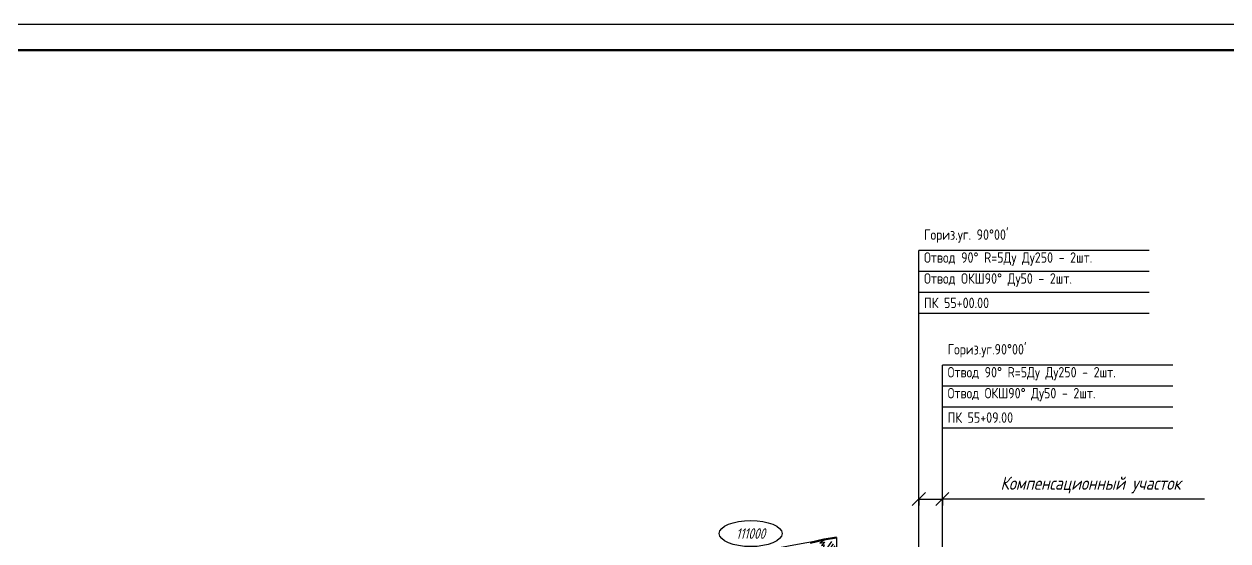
# Model space of a CAD drawing. Extents: x 0 to 1705, y -46 to 631.
# Drawn here: x 747.5 to 977.6, y 515.7 to 614.5 of the extents above; entities that cross this region are included whole.
import ezdxf
from ezdxf import colors
from ezdxf.entities.mleader import LeaderData, LeaderLine
from ezdxf.enums import TextEntityAlignment as Align
from ezdxf.math import Vec2, Vec3

# ---------------------------------------------------------------- set-up
doc = ezdxf.new("R2010")
doc.units = 0
for name, color, linetype, lineweight in [('ИИ_ГЕОЛОГИЯ_025', 7, 'Continuous', 25), ('ИИ_ГЕОЛОГИЯ_050', 7, 'Continuous', 50), ('ИИ_ОФОРМЛЕНИЕ_025', 7, 'Continuous', 25), ('ИИ_ПРОФИЛЬ_025', 7, 'Continuous', 25)]:
    doc.layers.add(name, color=color, linetype=linetype, lineweight=lineweight)
doc.layers.add('Профиль', color=7, linetype='Continuous')
doc.layers.add('ТХ-Л', color=140, linetype='Continuous')
doc.styles.add('VNIPISIMPLEXCUR', font='simplex.shx', dxfattribs={"width": 0.8, "oblique": 15})
doc.linetypes.add('ИИ27001', pattern='A,2.5,[1,3dservice.shx,S=1.85,R=180.00002,X=0,Y=0],2.5,-1', length=6)
doc.dimstyles.new('ИИ-1000-м-dm$0', dxfattribs={"dimtxt": 2.5, "dimasz": 2.5, "dimexe": 1.25, "dimexo": 0, "dimgap": 1, "dimtad": 1, "dimtoh": 1, "dimzin": 1, "dimdsep": 46, "dimtxsty": 'VNIPISIMPLEXCUR', "dimblk": 'OBLIQUE', "dimcen": 2.5, "dimaunit": 1, "dimazin": 0, "dimtfac": 1, "dimtmove": 1, "dimatfit": 2, "dimfxl": 1, "dimarcsym": 0})

# ---------------------------------------------------------------- blocks, each defined once
blk = doc.blocks.new('ИИ25010')
at = {"color": 0, "linetype": 'Continuous', "lineweight": 25}
for points in [[(0, 0), (3, 0), (0.5, -1), (2.5, -1), (1, -2), (2, -2), (1.5, -3), (1.5, -5)], [(4.94, -1.23), (2.82, -3.35)], [(5.47, -2.12), (3.7, -3.88)], [(6, -3), (4.59, -4.41)]]:
    blk.add_lwpolyline(points, dxfattribs=at)
blk = doc.blocks.new('ИИ25020')
at = {"color": 0, "linetype": 'Continuous', "lineweight": 25}
blk.add_ellipse((0, 0), major_axis=(-6, 0), ratio=0.416667, dxfattribs=at)
at = {"color": 0, "linetype": 'Continuous', "style": 'VNIPISIMPLEXCUR', "oblique": 15, "width": 0.75}
blk.add_attdef('INDEX', text='', height=2, dxfattribs=at).set_placement((0, 0), align=Align.MIDDLE_CENTER)
blk = doc.blocks.new('ИИ03А2Х4')
at = {"color": 0, "linetype": 'Continuous', "lineweight": 25}
blk.add_lwpolyline([(0, 0), (0, 594), (1682, 594), (1682, 0)], close=True, dxfattribs=at)
at = {"color": 0, "linetype": 'Continuous', "lineweight": 50}
blk.add_lwpolyline([(20, 5), (20, 589), (1677, 589), (1677, 5)], close=True, dxfattribs=at)
at = {"color": 0, "linetype": 'Continuous', "style": 'VNIPISIMPLEXCUR', "oblique": 15, "width": 0.8, "flags": 8}
blk.add_attdef('FORMAT', text='', height=2.5, dxfattribs=at).set_placement((1677, 1.25), align=Align.RIGHT)
blk = doc.blocks.new('_Oblique')
at = {"color": 0, "linetype": 'ByBlock', "lineweight": -2}
blk.add_line((-0.5, -0.5), (0.5, 0.5), dxfattribs=at)
blk = doc.blocks.new('*D39')
at = {"layer": 'Defpoints', "color": 0, "transparency": 16777216}
for p in [(918.5, 523.88), (923, 523.88), (923, 523.7)]:
    blk.add_point(p, dxfattribs=at)
at = {"layer": 'ТХ-Л', "color": 0, "lineweight": -2, "transparency": 16777216}
for p, q in [((918.5, 523.88), (918.5, 522.45)), ((918.5, 523.7), (923, 523.7)), ((923, 523.88), (923, 522.45)), ((973.13, 523.7), (923, 523.7))]:
    blk.add_line(p, q, dxfattribs=at)
at = {"layer": 'ТХ-Л', "color": 0, "lineweight": -2, "transparency": 16777216, "xscale": 2.5, "yscale": 2.5, "zscale": 2.5, "rotation": 180}
blk.add_blockref('_Oblique', (918.5, 523.7), dxfattribs=at)
at = {"layer": 'ТХ-Л', "color": 0, "lineweight": -2, "transparency": 16777216, "xscale": 2.5, "yscale": 2.5, "zscale": 2.5}
blk.add_blockref('_Oblique', (923, 523.7), dxfattribs=at)
at = {"layer": 'ТХ-Л', "color": 0, "transparency": 16777216, "insert": (951.34, 526.37), "char_height": 2.5, "attachment_point": 5, "style": 'VNIPISIMPLEXCUR'}
blk.add_mtext('Компенсационный участок', dxfattribs=at)

msp = doc.modelspace()

# ---------------------------------------------------------------- linework, layer by layer
at = {"layer": 'ИИ_ГЕОЛОГИЯ_050', "linetype": 'ИИ27001', "flags": 128}
msp.add_lwpolyline([(897.749, 515.303), (900.385, 515.936), (902.754, 516.353)], dxfattribs=at)
at = {"layer": 'ИИ_ПРОФИЛЬ_025', "flags": 128}
for points in [[(731.249, 497.003), (747.999, 498.953), (756.249, 499.903), (768.499, 500.853), (779.249, 501.353), (785.499, 502.003), (799.749, 503.553), (806.999, 504.203), (818.499, 505.203), (822.999, 505.503), (829.999, 505.903), (845.499, 507.203), (859.269, 508.853), (868.499, 510.353), (884.249, 513.053), (896.749, 515.303), (902.754, 516.353)], [(902.754, 516.353), (902.754, 328.453)]]:
    msp.add_lwpolyline(points, dxfattribs=at)
at = {"layer": 'Профиль'}
msp.add_lwpolyline([(731.249, 497.003), (747.999, 498.953), (756.249, 499.903), (768.499, 500.853), (779.249, 501.353), (785.499, 502.003), (799.749, 503.553), (806.999, 504.203), (818.499, 505.203), (822.999, 505.503), (829.999, 505.903), (845.499, 507.203), (859.269, 508.853), (868.499, 510.353), (884.249, 513.053), (896.749, 515.303), (902.754, 516.353)], dxfattribs=at)
at = {"layer": 'ТХ-Л'}
for p, q in [((962.547, 571.172), (918.499, 571.172)), ((918.499, 328.453), (918.499, 571.172)), ((962.547, 567.172), (918.499, 567.172)), ((962.547, 563.172), (918.499, 563.172)), ((962.547, 559.172), (918.499, 559.172)), ((967.047, 549.257), (922.999, 549.257)), ((967.047, 549.257), (922.999, 549.257)), ((922.999, 328.453), (922.999, 549.257)), ((967.047, 545.257), (922.999, 545.257)), ((967.047, 541.257), (922.999, 541.257)), ((967.047, 537.257), (922.999, 537.257))]:
    msp.add_line(p, q, dxfattribs=at)

# ---------------------------------------------------------------- block references
at = {"layer": 'ИИ_ГЕОЛОГИЯ_025'}
msp.add_blockref('ИИ25020', (886.368, 517.097), dxfattribs=at).add_auto_attribs({'INDEX': '111000'})
at = {"layer": 'ИИ_ГЕОЛОГИЯ_025', "xscale": 0.5, "yscale": 0.5, "zscale": 0.5, "rotation": 9.91591964}
msp.add_blockref('ИИ25010', (899.25, 515.738), dxfattribs=at)
at = {"layer": 'ИИ_ОФОРМЛЕНИЕ_025'}
msp.add_blockref('ИИ03А2Х4', (23.499, 20.453), dxfattribs=at)

# ---------------------------------------------------------------- texts
at = {"layer": 'ТХ-Л', "char_height": 2, "attachment_point": 1}
for s, insert, width in [("\\Fsimplex.shx;\\W0.8000000000;\\T1.0000000000;\\o\\lГориз.уг. 90°00'", (919.499, 575.22), 20.57143), ('{\\Fsimplex|c204;\\W0.8;Отвод 90° R=5Ду Ду250 - 2шт.}', (919.499, 570.839), 44.26667), ('\\Fsimplex.shx;\\W0.8000000000;\\T1.0000000000;\\o\\lОтвод ОКШ90° Ду50 - 2шт.', (919.499, 566.839), 38.70476), ('{\\Fsimplex|c204;\\W0.8;ПК 55+00.00}', (919.499, 562.172), 17.06667), ("\\Fsimplex.shx;\\W0.8000000000;\\T1.0000000000;\\o\\lГориз.уг.90°00'", (923.999, 553.305), 19.12381), ('{\\Fsimplex|c204;\\W0.8;Отвод 90° R=5Ду Ду250 - 2шт.}', (923.999, 548.924), 44.26667), ('\\Fsimplex.shx;\\W0.8000000000;\\T1.0000000000;\\o\\lОтвод ОКШ90° Ду50 - 2шт.', (923.999, 544.924), 38.70476), ('{\\Fsimplex|c204;\\W0.8;ПК 55+09.00}', (923.999, 540.257), 17.37143)]:
    msp.add_mtext(s, dxfattribs=dict(at, insert=insert, width=width))

# ---------------------------------------------------------------- dimensions: what is measured, and where the dimension line sits
at = {"layer": 'ТХ-Л'}
dim = msp.add_linear_dim(base=(922.999, 523.7), p1=(918.499, 523.878), p2=(922.999, 523.878), text='Компенсационный участок', dimstyle='ИИ-1000-м-dm$0', dxfattribs=at)
dim.commit()
dim.dimension.update_dxf_attribs({"geometry": '*D39', "text_midpoint": (951.34, 523.7), "dimtype": 160})

# ---------------------------------------------------------------- leaders
at = {"layer": 'ТХ-Л', "ltscale": 100}
ml = msp.add_multileader_mtext('Standard', dxfattribs=at)
ml.set_content('1\\P', color=256, style='VNIPISIMPLEXCUR')
ml.set_leader_properties()
ml.build(insert=Vec2(0, 0))
ml.multileader.update_dxf_attribs({"leader_type": 0, "has_dogleg": 0, "text_left_attachment_type": 0, "text_right_attachment_type": 0, "dogleg_length": 0.36})
ctx = ml.context
ctx.base_point, ctx.char_height, ctx.plane_origin = Vec3(1569.459, 589.914), 3.5, Vec3(4.435, 1.477)
ctx.left_attachment, ctx.right_attachment = 0, 0
notes = []
notes.append((ctx, [(0, (0, 0, 0), (0, 0), (1, 0), 1, [])]))
ctx.mtext.insert, ctx.mtext.flow_direction = Vec3(1571.459, 589.914), 5
for ctx, leaders in notes:
    for number, flags, end, landing, length, lines in leaders:
        leader = LeaderData()
        leader.index, (leader.has_last_leader_line, leader.has_dogleg_vector, leader.attachment_direction) = number, flags
        leader.last_leader_point, leader.dogleg_vector, leader.dogleg_length = Vec3(end), Vec3(landing), length
        for number, points, colour, breaks in lines:
            line = LeaderLine()
            line.index, line.vertices, line.color, line.breaks = number, Vec3.list(points), colors.encode_raw_color(colour), breaks
            leader.lines.append(line)
        ctx.leaders.append(leader)

doc.saveas('drawing.dxf')
